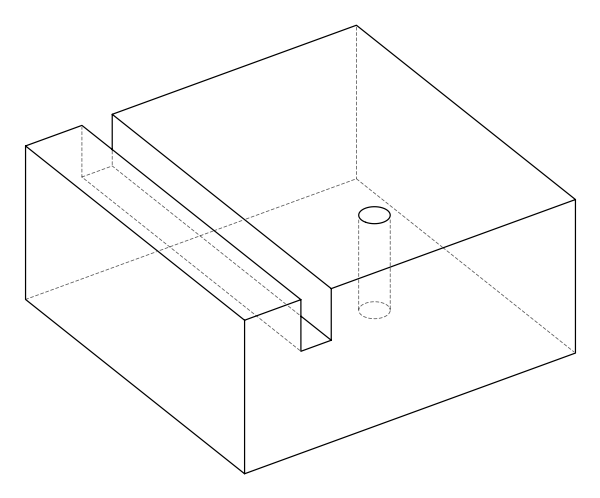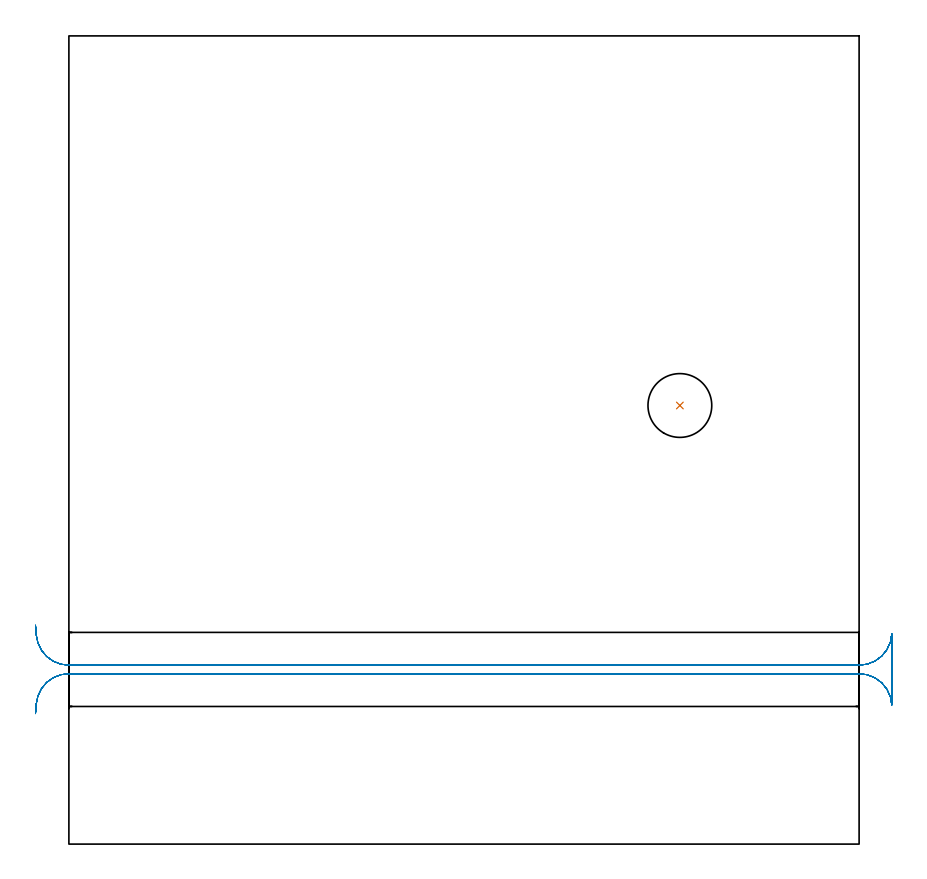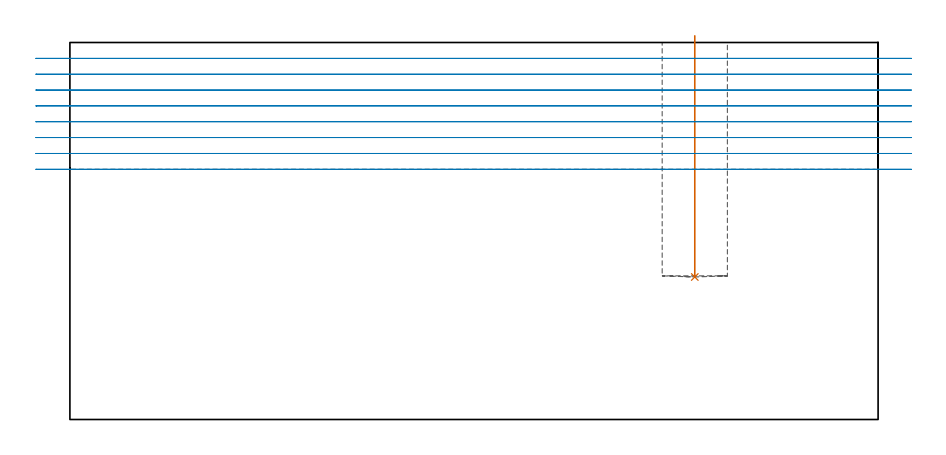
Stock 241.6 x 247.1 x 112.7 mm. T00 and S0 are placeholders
(PLAN: 2 operations, 1 tool changes, 9.6 min)
(1 INDEXABLE_INSERT_DRILL_BLIND_HOLE_FROM_SOLID | STEP1POCKET | NXT0302_010 | 0.29 min | 20853 mm3)
(2 MILL_RECTANGULAR_SLOT | SLOT_RECTANGULAR | UGT0201_094 | Follow Part, ap 5, ae 75% | 9.26 min | 207005 mm3)
(TOOL NXT0302_010 | Index. Insert Drill 19.5mm [880-D1950L25-05] | D19.5 PA176 FL98 Z2)
(TOOL UGT0201_094 | End mill 20 mm | D20 FL38 Z4)
(OP 1 INDEXABLE_INSERT_DRILL_BLIND_HOLE_FROM_SOLID)
G17 G21 G94 G90
T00 M6
G54
G17 G0 G90 X186.8 Y134.1 S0 M3
G43 Z122.7 H1
G94 G81 G98 Z42.6 F250. R114.7
G80
M5
M2
(OP 2 MILL_RECTANGULAR_SLOT)
G17 G21 G94 G90
T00 M6
G54
G17 G0 G90 X-10.202 Y39.883 S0 M3
G43 Z122.7 H0
Z107.962
G94 G1 X-9.97 Y42.874 F250.
G2 X0. Y52.1 R10. F500.
G1 X241.6
G2 X251.59 Y42.547 R10.
G1 Y64.253
G2 X241.6 Y54.7 R10.
G1 X0.
G2 X-9.97 Y63.926 R10.
G1 X-10.202 Y66.917 F250.
G0 Y39.883 Z103.225
G1 X-9.97 Y42.874
G2 X0. Y52.1 R10. F500.
G1 X241.6
G2 X251.59 Y42.547 R10.
G1 Y64.253
G2 X241.6 Y54.7 R10.
G1 X0.
G2 X-9.97 Y63.926 R10.
G1 X-10.202 Y66.917 F250.
G0 Y39.883 Z98.487
G1 X-9.97 Y42.874
G2 X0. Y52.1 R10. F500.
G1 X241.6
G2 X251.59 Y42.547 R10.
G1 Y64.253
G2 X241.6 Y54.7 R10.
G1 X0.
G2 X-9.97 Y63.926 R10.
G1 X-10.202 Y66.917 F250.
G0 Y39.883 Z93.75
G1 X-9.97 Y42.874
G2 X0. Y52.1 R10. F500.
G1 X241.6
G2 X251.59 Y42.547 R10.
G1 Y64.253
G2 X241.6 Y54.7 R10.
G1 X0.
G2 X-9.97 Y63.926 R10.
G1 X-10.202 Y66.917 F250.
G0 Y39.883 Z89.012
G1 X-9.97 Y42.874
G2 X0. Y52.1 R10. F500.
G1 X241.6
G2 X251.59 Y42.547 R10.
G1 Y64.253
G2 X241.6 Y54.7 R10.
G1 X0.
G2 X-9.97 Y63.926 R10.
G1 X-10.202 Y66.917 F250.
G0 Y39.883 Z84.275
G1 X-9.97 Y42.874
G2 X0. Y52.1 R10. F500.
G1 X241.6
G2 X251.59 Y42.547 R10.
G1 Y64.253
G2 X241.6 Y54.7 R10.
G1 X0.
G2 X-9.97 Y63.926 R10.
G1 X-10.202 Y66.917 F250.
G0 Y39.883 Z79.537
G1 X-9.97 Y42.874
G2 X0. Y52.1 R10. F500.
G1 X241.6
G2 X251.59 Y42.547 R10.
G1 Y64.253
G2 X241.6 Y54.7 R10.
G1 X0.
G2 X-9.97 Y63.926 R10.
G1 X-10.202 Y66.917 F250.
G0 Y39.883 Z74.8
G1 X-9.97 Y42.874
G2 X0. Y52.1 R10. F500.
G1 X241.6
G2 X251.59 Y42.547 R10.
G1 Y64.253
G2 X241.6 Y54.7 R10.
G1 X0.
G2 X-9.97 Y63.926 R10.
G1 X-10.202 Y66.917 F250.
G0 Z122.7
M5
M2
